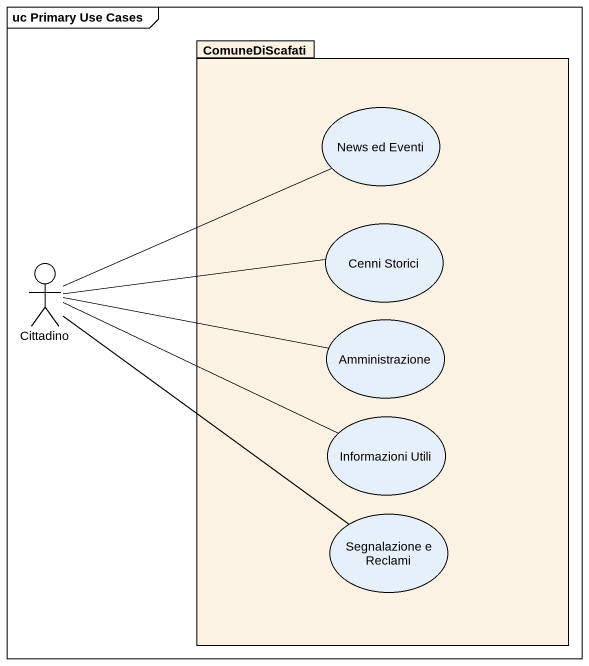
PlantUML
@startuml
mainframe uc Primary Use Cases
package ComuneDiScafati #FCF2E3 {
  usecase "News ed Eventi" as News_ed_Eventi
  usecase "Cenni Storici" as Cenni_Storici
  usecase Amministrazione
  usecase "Informazioni Utili" as Informazioni_Utili
  usecase "Segnalazione e Reclami" as Segnalazione_e_Reclami
}
actor Cittadino
Cittadino -right- News_ed_Eventi
Cittadino -right- Cenni_Storici
Amministrazione -left- Cittadino
Informazioni_Utili -left- Cittadino
Segnalazione_e_Reclami -up- Cittadino
@enduml
